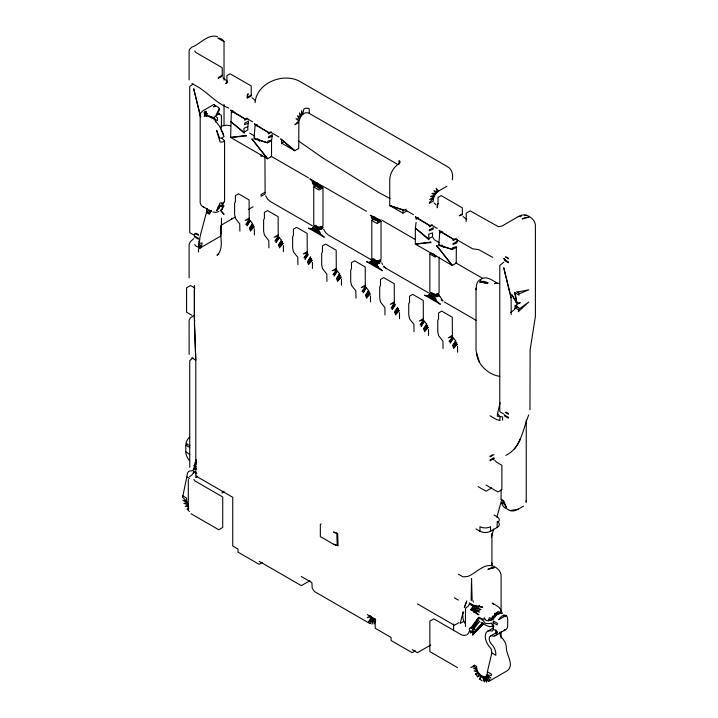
<?xml version="1.0" encoding="UTF-8"?>
<svg xmlns="http://www.w3.org/2000/svg" width="718" height="718" viewBox="0 0 718 718"><rect width="100%" height="100%" fill="white"/><g stroke="black" fill="none" stroke-linecap="round" stroke-linejoin="round"><path stroke-width="1.08" d="M272.23 136.232L268.308 137.865L268.361 136.994L272.319 134.706L271.539 140.836L271.53 156.497L267.572 158.777L230.631 137.452L231.331 111.784L232.91 110.868M441.373 231.214L439.784 232.129L438.734 245.412L452.295 249.433L452.475 247.881L456.352 246.579L456.235 263.138L452.277 265.418L415.336 244.093L415.354 228.109L416.126 222.311M491.938 533.447L491.92 564.411L491.543 562.715M206.856 208.552L206.883 211.568L209.521 213.084L211.002 210.509M206.865 208.408L206.64 211.747L200.475 234.84L199.173 241.742L198.967 247.145L201.74 245.538L202.045 242.855L199.146 243.501L198.967 247.145M219.905 206.937L219.932 205.088L222.517 206.281L221.898 209.539L220.255 210.67M499.925 420.586L499.997 416.736L497.574 413.478L500.132 402.69M502.564 420.138L502.627 416.943L497.269 416.162L497.574 413.478M452.34 179.805C453.246 174.662 452.143 168.838 447 166.397L299.235 81.089C282.838 72.491 256.488 83.046 255.078 102.692M493.437 604.233L492.18 603.066C495.797 605.238 502.088 607.688 501.155 613.01L499.979 611.898L498.337 614.24L496.82 613.54L494.522 613.872L494.657 617.166L492.871 615.999L491.704 618.458L489.272 617.785L488.599 620.899L486.095 620.415L484.246 617.704L483.977 619.517L478.664 617.336L470.748 627.999L472.615 627.81L473.297 628.788L470.918 627.415M476.474 353.409C477.847 364.897 488.464 374.778 499.773 376.367M247.827 126.682L247.872 129.913L243.914 132.202L230.649 121.468L244.174 133.09L243.914 128.316L247.827 126.682L248.572 121.001L244.614 123.281L244.497 124.6L248.374 123.308M457.025 241.347L456.935 242.864L453.022 244.506L453.067 243.635L457.025 241.347L457.025 239.318M529.965 409.745L530.117 349.971L535.395 316.459L535.395 226.574C535.852 220.902 531.356 217.024 526.456 215.238A18.659 10.77 -60 0 0 518.243 216.665L501.882 226.116L498.283 226.673L470.218 210.877L466.26 213.165L466.17 221.521M194.479 236.016L194.39 236.859L198.347 239.148L198.437 238.304L194.479 236.016L194.479 233.987M221.485 218.119L221.395 234.194M281.465 140.728L281.555 143.088L294.748 150.708L298.706 148.42L298.885 120.839L301.345 115.724L303.983 113.381A3.734 2.154 0 0 1 309.261 113.381L398.014 164.619M493.176 622.668L493.356 620.989L497.314 623.269L497.134 624.956L493.176 622.668L493.176 629.147A3.734 2.154 60 0 1 491.202 630.951A11.192 6.462 60 0 0 485.278 635.789A11.192 6.462 60 0 0 490.206 647.708L491.22 649.126L491.857 653.012L487.369 671.725C487.836 682.549 474.885 673.089 476.725 666.412L474.356 665.048M262.294 562.49L259.126 564.321L238.017 552.133L238.017 549.09L232.74 546.039L232.74 497.287L195.799 475.962L195.799 360.176L194.39 318.971L194.39 285.45M271.539 140.836L267.59 142.801L254.019 138.771L255.078 125.488L256.658 124.573M261.155 155.025L260.975 156.497L262.555 155.582M437.145 207.807L438.025 203.571L438.025 197.477L441.193 195.646L462.302 207.834L462.392 214.772L459.134 215.759L462.302 213.928M476.025 289.794C476.357 286.15 476.339 281.896 479.893 279.733M499.468 613.917L499.737 612.104M493.625 459.861L493.966 457.68L490.008 459.96L490.098 460.803L494.056 458.515M188.233 506.378L185.307 506.396L188.107 504.781L186.743 501.254L182.605 497.287L187.093 475.531A9.325 5.385 60 0 1 191.212 470.846A5.6 3.231 60 0 0 193.618 468.836M199.173 241.742L199.676 239.695L199.146 243.501L201.121 246.812M196.256 459.601L193.689 469.563L195.009 468.8A3.734 2.154 -60 0 1 196.328 468.45M466.583 601.639L464.358 607.464L466.79 600.876M482.092 680.861L479.705 679.12L480.728 675.297L477.479 676.769L475.567 673.969L478.359 672.353L474.095 670.917L477.524 670.603L473.171 667.812L476.994 668.835L473.548 665.532M491.309 537.594L493.643 529.058M496.847 517.319L501.514 500.258M471.591 608.577L471.134 610.201L474.526 607.805L473.826 610.327L476.474 610.91L477.452 610.219M223.711 202.108L222.517 206.281L221.772 203.302M196.328 461.943L193.689 469.563L196.149 466.538M505.84 455.391C520.99 448.14 522.982 428.772 528.726 414.932M301.345 576.509L311.899 582.603L312.213 588.23L314.601 591.632L370.012 623.619L371.978 617.992L371.448 616.825L367.311 617.642L370.479 615.811M375.747 620.262L374.159 623.987L373.907 619.113L371.978 617.992L368.549 622.255L371.448 616.825M194.39 290.081L194.39 318.971M252.53 223.531L249.945 228.889L250.42 231.142L254.163 226.708L250.295 229.913L253.544 224.905L249.945 228.889L249.361 228.1L252.53 223.531L249.218 219.421L249.101 199.909L238.547 193.824L235.378 195.646L235.378 201.74L234.589 203.113L234.589 214.386L235.423 218.335L239.74 223.828L239.866 231.142M281.555 240.288L278.97 245.646L279.446 247.898L283.188 243.465L279.32 246.678L282.569 241.661L278.97 245.646L278.387 244.856L281.555 240.288L278.243 236.177L278.126 216.674L267.572 210.58L264.404 212.402L264.404 218.496L263.614 219.87L263.614 231.142L264.448 235.1L268.765 240.584L268.891 247.898M339.605 273.8L337.02 279.158L337.496 281.42L341.238 276.986L337.37 280.191L340.619 275.182L337.02 279.158L336.437 278.369L339.605 273.8L336.293 269.699L336.177 250.187L325.622 244.093L322.454 245.924L322.454 252.018L321.664 253.382L321.664 264.655L322.499 268.613L326.816 274.096L326.941 281.42M368.63 290.557L366.045 295.915L366.521 298.176L370.264 293.743L366.395 296.947L369.644 291.939L366.045 295.915L365.462 295.125L368.63 290.557L365.318 286.455L365.202 266.943L354.647 260.849L351.479 262.68L351.479 268.774L350.689 270.147L350.689 281.42L351.524 285.369L355.841 290.853L355.966 298.176M426.68 324.069L424.096 329.427L424.571 331.689L428.314 327.255L424.446 330.459L427.695 325.451L424.096 329.427L423.512 328.647L426.68 324.069L423.369 319.968L423.252 300.456L412.697 294.362L409.529 296.193L409.529 302.287L408.739 303.66L408.739 314.933L409.574 318.882L413.891 324.365L414.017 331.689M455.706 340.835L453.121 346.193L453.596 348.445L457.339 344.012L453.471 347.216L456.72 342.208L453.121 346.193L452.537 345.403L455.706 340.835L452.394 336.724L452.277 317.221L441.723 311.127L438.554 312.949L438.554 319.043L437.765 320.416L437.765 331.689L438.599 335.638L442.916 341.131L443.042 348.445M216.908 114.907L219.511 109.639L219.223 108.418L215.849 115.84L219.546 113.381M211.164 210.643L209.36 214.224L206.721 212.699L206.64 211.747M189.364 460.525A9.325 5.385 60 0 1 185.774 451.667L185.774 445.187L186.824 443.356M438.025 203.571L437.235 204.935L437.235 207.071M370.012 623.619L372.813 618.772L371.933 624.211L373.907 619.113L375.182 618.988M193.707 238.618L190.36 241.706L189.112 244.398L189.112 277.911M192.918 357.905L189.732 360.633L189.732 467.274M193.923 465.856L196.283 462.392M503.749 262.232L499.773 265.418L499.773 411.674L503.731 413.954M250.151 221.243L246.992 225.811L249.577 220.453L245.978 224.429L249.218 219.421L245.143 220.48L249.101 218.191M279.176 237.999L276.017 242.567L278.602 237.209L275.003 241.194L278.243 236.177L274.168 237.236L278.126 234.957M337.227 271.512L334.067 276.089L336.652 270.731L333.053 274.707L336.293 269.699L332.219 270.749L336.177 268.469M366.261 288.268L363.093 292.845L365.677 287.487L362.078 291.463L365.318 286.455L361.244 287.514L365.202 285.226M424.311 321.79L421.143 326.358L423.728 321L420.129 324.976L423.369 319.968L419.294 321.027L423.252 318.738M453.336 338.546L450.168 343.114L452.753 337.756L449.154 341.732L452.394 336.724L448.319 337.783L452.277 335.494M189.453 511.539L187.218 509.188L188.708 507.079M477.479 676.769L479.453 673.951L475.567 673.969M200.51 113.211L202.925 110.796L213.802 104.514L218.846 107.745M221.898 209.539L224.052 205.77L222.266 206.64L219.672 206.272L218.487 208.902L216.594 210.652L220.076 202.961L222.715 202.961L224.563 201.893L224.563 140.952A11.192 6.462 0 0 0 221.898 138.511M479.705 679.12L482.092 676.293L484.488 681.876L483.456 676.877L486.714 682.1L484.731 677.002L488.626 681.508L507.626 670.54C514.528 664.338 506.1 654.879 506.37 647.681A9.325 5.385 60 0 0 502.25 638.239A5.6 3.231 60 0 1 499.782 632.271M195.117 462.922L196.49 461.306M479.534 605.265L478.116 606.907L479.462 606.513M193.16 84.033L189.732 86.42L189.732 232.668L193.689 234.957L195.799 233.736M192.37 474.49L189.57 476.77M513.756 310.257L510.677 312.447M467.472 634.353L468.109 633.689A3.734 2.154 -60 0 0 469.339 631.122L473.297 633.411L483.726 623.538L472.615 635.17L473.297 633.411L482.622 622.964L473.386 632.567L469.428 630.287L469.428 628.25M195.152 471.367L192.918 473.692L193.6 471.923L196.768 473.754M194.075 465.955L196.31 463.649M517.543 306.451L514.303 309.458L514.985 307.699L518.943 309.979L518.261 311.747L528.798 301.982L519.033 309.144L519.033 307.923L515.075 305.635L520.406 302.395M224.034 491.247L222.033 492.916L223.172 492.108M516.852 305.554L515.075 306.855L515.075 305.635M438.554 191.078C435.314 193.196 433.017 197.127 433.367 201.058L429.409 203.347L429.319 202.503L433.457 198.536L429.633 199.559L433.986 196.759L430.558 196.454L434.821 195.018L432.03 193.402L435.916 193.42L433.941 190.602L437.19 192.074L436.167 188.251L438.554 191.078L447 186.204M470.55 631.957L474.616 629.076L472.857 629.758M222.185 75.3L218.227 77.58L218.317 78.424L222.275 76.135L222.185 67.68L195.799 52.441L194.704 50.924M206.093 115.059L204.244 116.128L206.066 115.418L205.285 114.44A4.855 2.8 0 0 1 206.093 111.102L206.883 115.535L214.996 119.484L215.983 122.186M251.21 95.099L247.252 97.388L247.342 98.222L251.3 95.943L251.21 85.963L230.101 73.775L226.933 75.596L226.933 81.69L225.739 83.53L227.534 82.552M232.21 112.161L233.799 111.245M247.082 118.129L244.703 119.502L244.614 120.238L247.782 118.407M224.563 140.952L222.715 142.02L220.076 142.02L216.594 130.317L219.672 138.242L222.266 137.82L224.052 136.501L220.255 127.212L216.136 121.889M255.958 125.874L257.547 124.959M270.83 131.843L268.451 133.216L268.361 133.952L271.53 132.121M298.706 122.527L294.748 124.806L298.885 120.839L295.987 118.757L299.415 119.071L297.449 115.706L300.25 117.321L299.37 112.905L301.345 115.724L301.596 110.554L302.619 114.377L303.983 108.813A3.734 2.154 0 0 1 309.261 108.813L309.261 113.381M281.555 143.088L284.723 141.258M264.933 192.298L260.975 194.578L261.155 196.265L265.113 193.977L264.933 156.452M235.064 217.159L220.866 225.353C218.793 234.714 225.12 247.854 216.998 255.222L218.891 254.127M248.32 209.503L253.059 206.766M221.162 235.845L198.437 248.966L198.437 252.018M317.527 183L313.569 185.28L312.204 181.762L322.938 186.384L309.835 178.818L311.109 180.164L321.664 186.258L320.569 186.59L312.204 181.762L319.734 187.371L313.039 183.512L319.205 188.538L323.163 186.249M313.748 186.967L317.706 184.679L322.983 187.73L322.983 225.811L319.025 228.1L313.748 225.048L313.748 186.967L319.025 190.01L322.983 187.73M315.938 225.156L313.569 226.52C313.093 228.871 310.23 229.347 308.471 228.1L324.303 237.236L321.664 234.894L311.109 228.809L320.569 233.296L312.204 228.468L319.734 231.555L313.039 227.687L319.205 229.778L323.163 227.489L320.075 226.448M193.689 315.696L190.36 317.877L189.112 320.569L189.121 354.414M307.151 251.713L303.193 253.992L307.268 252.933L307.151 233.431L296.597 227.337L293.429 229.168L293.429 235.253L292.639 236.626L292.639 247.898L293.474 251.856L297.791 257.34L297.916 264.664M374.787 216.971L371.619 218.802L377.785 220.884L379.714 219.771L370.255 215.274L378.619 220.112L371.089 217.024L377.785 220.884L377.255 222.05L381.213 219.771M371.798 220.48L375.756 218.191L381.034 221.243L381.034 259.324L377.076 261.612L371.798 258.57L371.798 220.48L377.076 223.522L381.034 221.243M406.191 209.082L403.022 210.904L402.933 213.165L406.891 210.877M417.625 217.509L416.036 218.416L416.126 219.259L418.504 217.886M431.787 224.77L429.409 226.143L429.319 226.879L432.487 225.048M373.988 258.668L371.619 260.042C371.143 262.393 368.28 262.869 366.521 261.612L382.353 270.749L379.714 268.415L369.16 262.321L378.619 266.818L370.255 261.98L377.785 265.068L371.089 261.208L377.255 263.291L381.213 261.011L379.158 260.311M439.874 232.973L442.252 231.6M454.745 238.941L453.157 239.848L453.067 240.584L456.235 238.762M439.084 256.999L439.084 292.845L435.126 295.125L429.849 292.082L429.849 253.992L431.428 253.077M436.706 256.129L435.126 257.044L429.849 253.992M394.227 301.982L390.269 304.27L394.344 303.211L394.227 283.7L383.672 277.606L380.504 279.437L380.504 285.531L379.714 286.904L379.714 298.176L380.549 302.125L384.866 307.609L384.992 314.933M431.249 292.639L429.669 293.554C429.193 295.906 426.33 296.381 424.571 295.125L440.403 304.27L437.765 301.928L427.21 295.834L436.67 300.33L428.305 295.493L435.835 298.58L429.14 294.721L435.305 296.812L439.263 294.524L437.208 293.824M496.91 283.332L496.344 282.632L494.496 283.7L497.412 283.098A4.855 2.8 0 0 0 499.1 283.43M321.134 523.952L320.345 524.409L320.345 536.597L333.538 544.208L338.07 545.913L337.675 533.528L333.538 532.02A9.325 5.385 0 0 0 336.778 533.241L337.245 545.554L333.538 544.208M492.476 454.808L490.098 456.181L490.008 456.917L493.966 454.629M309.907 580.709L301.345 585.646L259.126 561.279M491.731 487.917L486.05 491.193L478.134 486.625M501.092 489.586L501.092 499.27L503.901 502.501L501.541 502.95L502.86 505.867L504.96 507.805L510.031 510.597L518.243 509.17L523.521 506.127M475.908 528.906L479.983 531.257A7.467 4.308 0 0 0 490.538 531.257L497.134 527.452A7.467 4.308 0 0 0 497.134 521.358M477.362 611.314L480.234 609.654M458.874 622.668L454.386 625.261L417.445 603.928M463.828 621.33L460.193 623.43L463.218 611.754A20.526 11.847 -60 0 0 463.828 621.33L465.461 623.915M415.336 650.849L412.168 652.68L391.059 640.492L391.059 637.449L375.227 628.304L375.227 619.167L367.311 614.59M430.764 644.988L417.445 652.68L412.168 649.628M487.755 631.158L493.517 627.828M490.466 636.049L497.188 632.172M494.747 635.924L505.301 629.83M470.748 667.605L474.176 665.631M197.567 476.483L195.691 477.443L196.328 476.77A3.734 2.154 -60 0 0 196.876 475.971M470.29 632.917L473.108 631.472M475.926 630.027L477.811 629.067M477.048 608.873L478.251 608.272M456.244 247.477L452.295 249.433L438.994 244.829M471.017 632.298L472.956 631.373M187.218 509.188L188.852 508.452M466.79 634.856L464.151 635.484L461.512 634.856L433.807 618.862L429.849 621.142L429.849 651.612L457.554 667.605M271.637 139.947L267.769 141.24L267.59 142.801L254.289 138.188M218.846 211.505L216.118 212.348L212.932 212.034M321.808 228.495L316.162 226.179L313.793 226.394L319.411 229.634M379.858 262.007L374.213 259.701L370.479 259.324M441.121 299.909L442.997 300.986L439.793 296.301L432.263 293.213L429.894 293.42L435.512 296.669M222.006 125.937L226.673 125.21L230.586 125.758M518.243 216.665L521.322 216.136M524.4 215.597L526.456 215.238M480.979 622.461L486.526 625.647L489.658 626.626L493.257 626.159M492.27 626.284L494.02 626.06M489.658 626.626L491.731 626.356M488.455 620.137L490.071 620.451L489.811 619.966L491.444 619.957L491.265 619.122L493.437 618.934L492.234 619.885L488.455 620.137L490.538 619.616L492.62 617.731A5.6 3.231 -60 0 0 493.697 615.981M487.414 283.107L484.085 283.098L483.806 281.42M473.826 612.589L475.594 612.687M499.243 420.227L496.605 419.59L490.008 415.785M209.055 210.841L211.263 211.092M208.947 210.921L211.029 211.254M515.605 301.982L519.787 303.373M217.527 36.744C207.897 33.45 200.205 44.319 191.841 47.11L189.426 49.524L189.112 50.924L189.112 79.869M188.107 504.781L183.844 503.336L187.272 503.031L182.919 500.231L186.743 501.254L186.563 498.05L182.605 495.77M206.883 115.535L214.799 118.56L211.631 116.738M501.541 502.95L504.395 504.198L506.37 507.429L503.731 500.796L501.092 499.27M320.74 229.213L315.067 226.52L319.86 229.293M379.741 263.183L373.118 260.033L378.871 263.362M436.84 296.247L431.168 293.545L436.921 296.875M200.25 248.114L195.799 245.924L194.704 244.398M390.08 198.572L378.395 192.298L322.885 157.996L298.158 140.701M224.034 41.689L217.868 38.153A18.659 10.77 -60 0 1 224.034 41.689L224.034 80.102M227.462 81.394L222.957 77.894M466.7 219.511L463.074 216.531M255.608 100.691L251.982 97.702M506.019 256.757L508.389 258.13L508.479 258.866L505.31 257.044M191.841 83.674C205.86 89.633 214.431 102.62 228.782 108.05M492.647 257.349L478.78 249.684L472.579 248.805L455.706 239.067M247.252 118.712L252.53 121.764M271 132.426L278.916 136.994M405.571 210.123L413.487 214.691M431.958 225.353L437.235 228.405M402.933 213.165L389.739 205.545L389.739 179.653C390.045 173.271 393.608 167.106 398.975 163.65A3.734 2.154 0 0 0 398.975 160.608L398.975 164.26M218.757 113.839L221.395 115.365L221.395 127.553M254.818 136.187L249.738 133.144M439.524 242.819L434.444 239.785M214.799 116.128L217.437 117.644L217.437 120.696L214.799 119.17L214.054 117.088M516.574 291.804L518.943 293.168A3.734 2.154 -60 0 0 517.714 292.029L528.798 289.794L519.033 293.904L519.033 295.125L515.075 292.845M209.414 115.921L214.996 119.484L215.49 121.557M496.344 282.632C491.902 279.993 485.494 275.299 480.539 279.562L480.898 282.255M271.045 156.219L308.471 177.822M324.303 186.967L366.521 211.343M382.353 220.48L414.977 239.318M455.759 262.86L482.622 278.369M319.869 227.059L322.732 228.719M377.919 260.571L379.831 261.675M435.97 294.093L439.793 296.301M316.162 226.179L321.736 229.401M374.213 259.701L379.786 262.914M432.263 293.213L437.836 296.435M312.429 225.811L270.21 201.435L267.572 199.101L265.642 195.754M377.928 263.632L328.261 234.957L325.622 232.614L323.692 229.266M383.52 266.854L428.529 292.845M444.361 301.982L476.025 320.264M200.187 114.602L200.187 202.961L201.444 205.653L209.521 210.58M202.925 206.766L204.244 207.529M195.969 233.153L198.347 234.526L198.437 235.262L195.269 233.431M506.019 412.15L508.389 413.523L508.479 414.259L505.31 412.428M194.919 288.071L190.521 285.531L186.563 287.819L186.563 312.195L191.841 315.238M486.05 485.099L497.924 491.956L501.882 489.667L501.882 465.291L496.605 462.248L494.738 460.283M494.137 515.057L497.134 516.789A7.467 4.308 0 0 1 497.134 522.884L497.134 527.452M191.841 357.896L195.799 360.176L194.39 323.594M458.344 574.22L463.074 576.85L467.58 576.509C475.765 573.583 482.747 564.07 492.153 565.631C497.053 567.417 501.55 571.295 501.092 576.967L501.092 613.675M505.93 616.475L503.551 615.102L503.731 616.574M469.428 602.86L473.386 605.148L482.622 607.132L473.297 605.992L469.339 603.703A3.734 2.154 -60 0 1 468.109 606.261L465.47 608.191L465.47 626.473M454.386 597.834L458.344 600.122M189.911 445.797L185.953 443.509A7.467 4.308 -60 0 1 189.687 437.047M185.774 445.187L189.732 447.476M493.176 629.147L497.134 631.436A9.325 5.385 60 0 1 492.189 635.951A5.6 3.231 60 0 0 489.227 638.365A5.6 3.231 60 0 0 491.695 644.324A9.325 5.385 60 0 1 495.815 653.766L495.815 655.292L491.857 653.012M194.479 468.495L196.059 469.41M470.218 627.694L473.386 629.524L479.723 621.294L473.036 628.205L478.933 619.544L472.067 627.649L478.664 617.336L483.977 621.205L484.246 622.712A7.467 5.322 -16 0 0 491.354 623.044L492.216 624.552M193.689 471.089L196.059 472.462M187.093 477.057L189.462 478.421M487.369 671.725L491.327 674.005L491.327 675.53L487.19 674.723L491.013 678.106L486.66 675.88L490.089 680.152L485.826 676.661L488.626 681.508M191.051 513.747L218.757 529.74L222.715 527.452L222.715 496.982L195.009 480.988L193.914 479.462M469.339 603.703L471.897 605.373M204.684 112.008L207.322 113.839M504.978 259.458L503.731 258.561L505.149 259.808M435.916 204.783L434.049 202.817M386.311 268.469L383.672 266.127M185.774 451.667L189.794 454.656M204.549 112.071L206.981 114M432.99 253.678L435.305 255.572M211.038 117.205L211.613 117.716M217.931 206.955L219.232 208.175M220.561 210.374L224.034 214.386L220.507 210.114M441.776 245.053L443.841 247.638M257.699 138.682L259.674 141.222M433.807 239.112L432.837 237.443M511.647 294.362L516.924 302.745L515.057 292.908L514.447 292.307L516.924 302.745M206.443 116.379L204.091 112.654L206.281 116.316M511.97 295.197L517.014 303.481M221.359 130.254L223.172 133.368L223.262 135.065M381.743 262.779L382.577 264.529M506.98 616.223L507.689 618.862L507.689 625.342A9.325 5.385 60 0 1 504.09 630.045M501.227 611.673L501.9 613.217L501.227 610.874M220.255 127.212L220.991 129.24M479.498 362.437L476.025 350.734L476.025 288.268M473.054 600.813L473.386 602.097M511.207 297.638L503.731 267.706L511.117 298.482L511.207 314.448M200.627 116.496L193.689 88.7L200.564 117.357M525.935 500.922L526.249 502.313L526.249 420.084M194.704 320.569L194.829 321.125M209.046 210.392L209.521 213.084L209.521 210.06M231.86 218.119L231.95 218.954M501.092 631.472L501.092 638.14M491.857 562.831L491.857 566.125M490.538 531.257L490.538 526.689A7.467 4.308 0 0 1 479.983 526.689L479.983 531.257M457.554 346.166L457.554 352.26M453.596 624.05L453.596 630.7M428.529 329.4L428.529 335.494M399.504 312.644L399.504 318.738M370.479 295.888L370.479 301.982M341.454 279.131L341.454 285.226M312.429 262.375L312.429 268.469M283.404 245.619L283.404 251.713M254.378 228.862L254.378 234.957M224.034 104.442L224.034 125.74M188.313 479.462L188.313 509.933M494.72 617.462A7.467 4.308 -60 0 1 502.187 613.154M213.802 104.514A7.467 4.308 -60 0 1 215.122 105.815M518.243 509.17A18.659 10.77 -60 0 1 510.031 510.597M520.568 438.465A18.659 10.77 -60 0 1 514.42 448.965M195.143 462.212A11.192 6.462 60 0 1 196.032 463.864M496.3 633.716A11.192 6.462 60 0 1 495.833 629.695M432.496 233.763L432.577 236.554L428.619 238.843L415.354 228.109L428.879 239.722L428.727 234.167L432.604 232.874L432.496 233.763M471.538 578.789L471.134 600.374L472.148 600.23L471.538 578.789M429.319 229.922L429.274 230.792L433.187 229.159L433.277 227.642L429.319 229.922M504.521 259.629L504.431 260.472L508.389 262.752L508.479 261.917L504.521 259.629M504.521 415.022L504.431 415.866L508.389 418.145L508.479 417.311L504.521 415.022M248.042 93.878L247.252 97.388L247.252 95.252L248.042 93.878M473.297 605.992L470.748 609.717L478.933 614.814L471.43 609.223L479.723 612.149L472.615 607.751L480.979 609.537L473.297 605.992M496.82 613.54L495.77 615.73L494.522 613.872L498.337 611.664L496.82 613.54M307.627 253.966L305.042 259.324L308.201 254.755L307.268 252.933L304.028 257.95L307.627 253.966M310.58 257.044L307.995 262.402L308.471 264.664L312.213 260.23L308.345 263.434L311.594 258.417L307.995 262.402L307.412 261.612L310.58 257.044M394.703 304.244L392.118 309.602L395.286 305.033L394.344 303.211L391.104 308.219L394.703 304.244M397.655 307.313L395.071 312.671L395.546 314.933L399.289 310.499L395.421 313.703L398.669 308.695L395.071 312.671L394.487 311.881L397.655 307.313M477.452 613.657L477.048 614.123L476.474 612.741L477.452 613.657M403.704 209.934L403.292 210.32L389.739 205.545L403.704 209.934M494.487 617.579L492.808 618.871L492.62 617.731L494.487 617.579M506.145 615.443L498.678 619.751A7.467 4.308 -60 0 1 506.145 615.443M214.323 106.461L213.479 106.829L215.185 106.273L214.323 106.461M525.612 217.5L522.201 218.954L528.798 217.186L525.612 217.5M491.309 567.893L487.899 569.347L494.496 567.579L491.309 567.893M245.78 135.433L230.631 137.452L246.462 135.926L245.78 135.433M430.486 242.074L415.336 244.093L431.168 242.567L430.486 242.074M487.899 282.937L479.498 282.111A16.792 9.693 60 0 1 487.899 282.937M252.422 139.265L251.74 138.978L267.572 158.777L252.422 139.265M437.127 245.906L436.445 245.619L452.277 265.418L437.127 245.906M244.964 118.919L231.07 110.895L230.649 110.016L244.964 118.919M268.711 132.633L254.818 124.6L254.396 123.729L268.711 132.633M429.678 225.56L415.776 217.536L415.354 216.656L429.678 225.56M453.426 239.265L439.524 231.241L439.102 230.37L453.426 239.265M294.748 150.708L280.783 138.969L294.748 150.708"/></g></svg>
